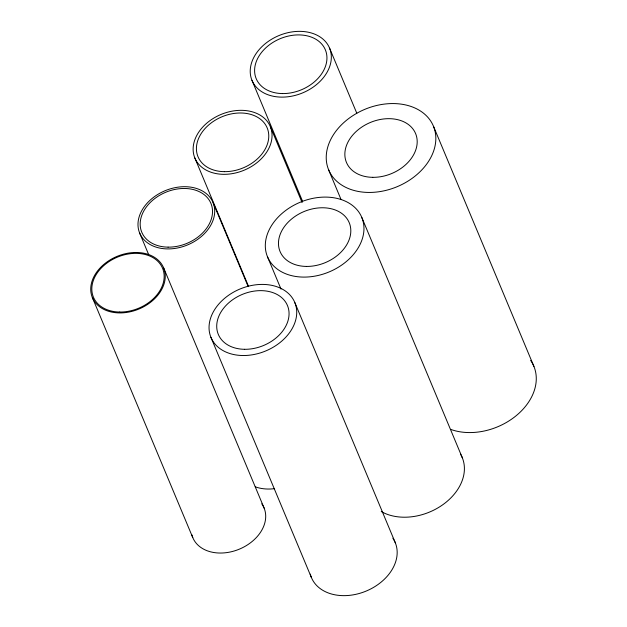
<?xml version="1.0" encoding="UTF-8"?>
<svg xmlns="http://www.w3.org/2000/svg" width="627" height="627" viewBox="0 0 627 627"><rect width="100%" height="100%" fill="white"/><g stroke="black" fill="none" stroke-linecap="round" stroke-linejoin="round"><path stroke-width="0.94" d="M433.5 126.348A56.767 41.923 -22.7 0 1 368.504 192.442A56.767 41.923 -22.7 0 1 341.072 125.22A56.767 41.923 -22.7 0 1 433.5 126.348L533.945 366.474M329.606 48.216A42.009 31.021 -22.7 0 1 281.507 97.122A42.009 31.021 -22.7 0 1 261.208 47.378A42.009 31.021 -22.7 0 1 329.606 48.216L356.794 113.213M361.865 217.608A51.093 37.73 -22.7 0 1 303.366 277.095A51.093 37.73 -22.7 0 1 278.678 216.589A51.093 37.73 -22.7 0 1 361.865 217.608L462.311 457.734M328.548 169.658L341.01 199.449M251.944 80.264L302.543 201.228M270.37 126.732A40.873 30.182 -22.7 0 1 223.58 174.322A40.873 30.182 -22.7 0 1 203.83 125.917A40.873 30.182 -22.7 0 1 270.37 126.732L302.096 202.56M294.862 302.645A45.41 33.537 -22.7 0 1 242.868 355.525A45.41 33.537 -22.7 0 1 220.923 301.744A45.41 33.537 -22.7 0 1 294.862 302.645L395.308 542.77M267.408 256.592L281.006 289.086M194.809 157.918L248.433 286.1M213.078 202.654A39.736 29.344 -22.7 0 1 167.581 248.919A39.736 29.344 -22.7 0 1 148.38 201.863A39.736 29.344 -22.7 0 1 213.078 202.654L248.19 286.602M210.907 337.295L311.353 577.42M163.678 267.972A38.6 28.505 -22.7 0 1 119.475 312.92A38.6 28.505 -22.7 0 1 100.829 267.204A38.6 28.505 -22.7 0 1 163.678 267.972L264.124 508.097M139.617 232.97L148.677 254.633M92.31 297.425L192.755 537.551M530.646 360.415A56.767 41.923 -22.7 0 1 517.455 414.627A56.767 41.923 -22.7 0 1 450.711 429.401M460.445 453.995A51.093 37.73 -22.7 0 1 443.32 504.351A51.093 37.73 -22.7 0 1 381.263 511.538M392.87 538.217A45.41 33.537 -22.7 0 1 367.054 590.697A45.41 33.537 -22.7 0 1 310.271 574.12M274.587 488.66A39.736 29.344 -22.7 0 1 255.26 486.826M261.772 503.826A38.6 28.505 -22.7 0 1 240.4 548.703A38.6 28.505 -22.7 0 1 191.838 534.745M372.759 177.331A37.463 27.666 -22.7 0 0 415.654 133.708A37.463 27.666 -22.7 0 0 354.655 132.963A37.463 27.666 -22.7 0 0 372.759 177.331M306.368 266.428A37.463 27.666 -22.7 0 0 349.27 222.804A37.463 27.666 -22.7 0 0 288.271 222.06A37.463 27.666 -22.7 0 0 306.368 266.428M244.624 349.302A37.463 27.666 -22.7 0 0 287.519 305.678A37.463 27.666 -22.7 0 0 226.519 304.934A37.463 27.666 -22.7 0 0 244.624 349.302M224.325 171.657A37.463 27.666 -22.7 0 0 267.227 128.033A37.463 27.666 -22.7 0 0 206.228 127.281A37.463 27.666 -22.7 0 0 224.325 171.657M282.511 93.572A37.463 27.666 -22.7 0 0 325.405 49.948A37.463 27.666 -22.7 0 0 264.406 49.204A37.463 27.666 -22.7 0 0 282.511 93.572M168.083 247.14A37.463 27.666 -22.7 0 0 210.978 203.516A37.463 27.666 -22.7 0 0 149.978 202.772A37.463 27.666 -22.7 0 0 168.083 247.14M119.726 312.034A37.463 27.666 -22.7 0 0 162.628 268.411A37.463 27.666 -22.7 0 0 101.629 267.658A37.463 27.666 -22.7 0 0 119.726 312.034"/></g></svg>
